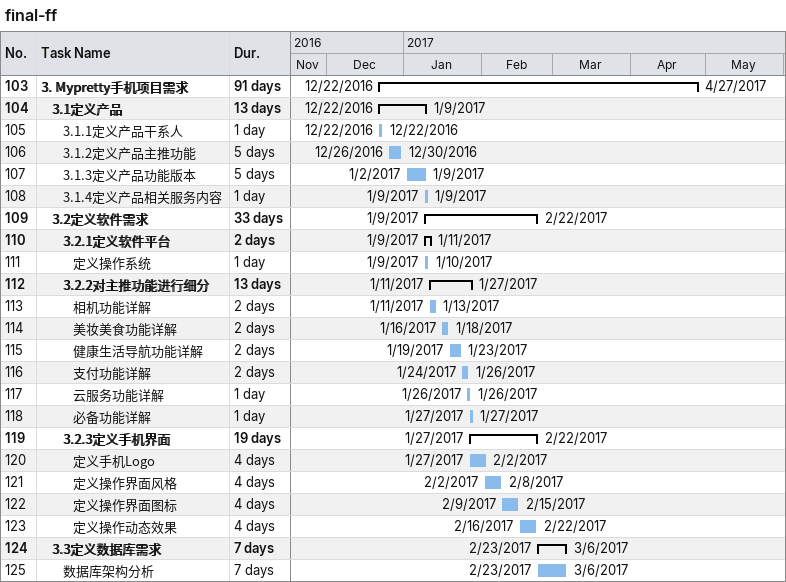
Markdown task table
final-ff

| ID | Level | Task | Duration | Start | Finish |
|---|---|---|---|---|---|
| 103 | 1 | **3. Mypretty手机项目需求** | 91d | 2016-12-22 | 2017-04-27 |
| 104 | 2 | **3.1定义产品** | 13d | 2016-12-22 | 2017-01-09 |
| 105 | 3 | 3.1.1定义产品干系人 | 1d | 2016-12-22 | 2016-12-22 |
| 106 | 3 | 3.1.2定义产品主推功能 | 5d | 2016-12-26 | 2016-12-30 |
| 107 | 3 | 3.1.3定义产品功能版本 | 5d | 2017-01-02 | 2017-01-09 |
| 108 | 3 | 3.1.4定义产品相关服务内容 | 1d | 2017-01-09 | 2017-01-09 |
| 109 | 2 | **3.2定义软件需求** | 33d | 2017-01-09 | 2017-02-22 |
| 110 | 3 | **3.2.1定义软件平台** | 2d | 2017-01-09 | 2017-01-11 |
| 111 | 4 | 定义操作系统 | 1d | 2017-01-09 | 2017-01-10 |
| 112 | 3 | **3.2.2对主推功能进行细分** | 13d | 2017-01-11 | 2017-01-27 |
| 113 | 4 | 相机功能详解 | 2d | 2017-01-11 | 2017-01-13 |
| 114 | 4 | 美妆美食功能详解 | 2d | 2017-01-16 | 2017-01-18 |
| 115 | 4 | 健康生活导航功能详解 | 2d | 2017-01-19 | 2017-01-23 |
| 116 | 4 | 支付功能详解 | 2d | 2017-01-24 | 2017-01-26 |
| 117 | 4 | 云服务功能详解 | 1d | 2017-01-26 | 2017-01-26 |
| 118 | 4 | 必备功能详解 | 1d | 2017-01-27 | 2017-01-27 |
| 119 | 3 | **3.2.3定义手机界面** | 19d | 2017-01-27 | 2017-02-22 |
| 120 | 4 | 定义手机Logo | 4d | 2017-01-27 | 2017-02-02 |
| 121 | 4 | 定义操作界面风格 | 4d | 2017-02-02 | 2017-02-08 |
| 122 | 4 | 定义操作界面图标 | 4d | 2017-02-09 | 2017-02-15 |
| 123 | 4 | 定义操作动态效果 | 4d | 2017-02-16 | 2017-02-22 |
| 124 | 2 | **3.3定义数据库需求** | 7d | 2017-02-23 | 2017-03-06 |
| 125 | 3 | 数据库架构分析 | 7d | 2017-02-23 | 2017-03-06 |
